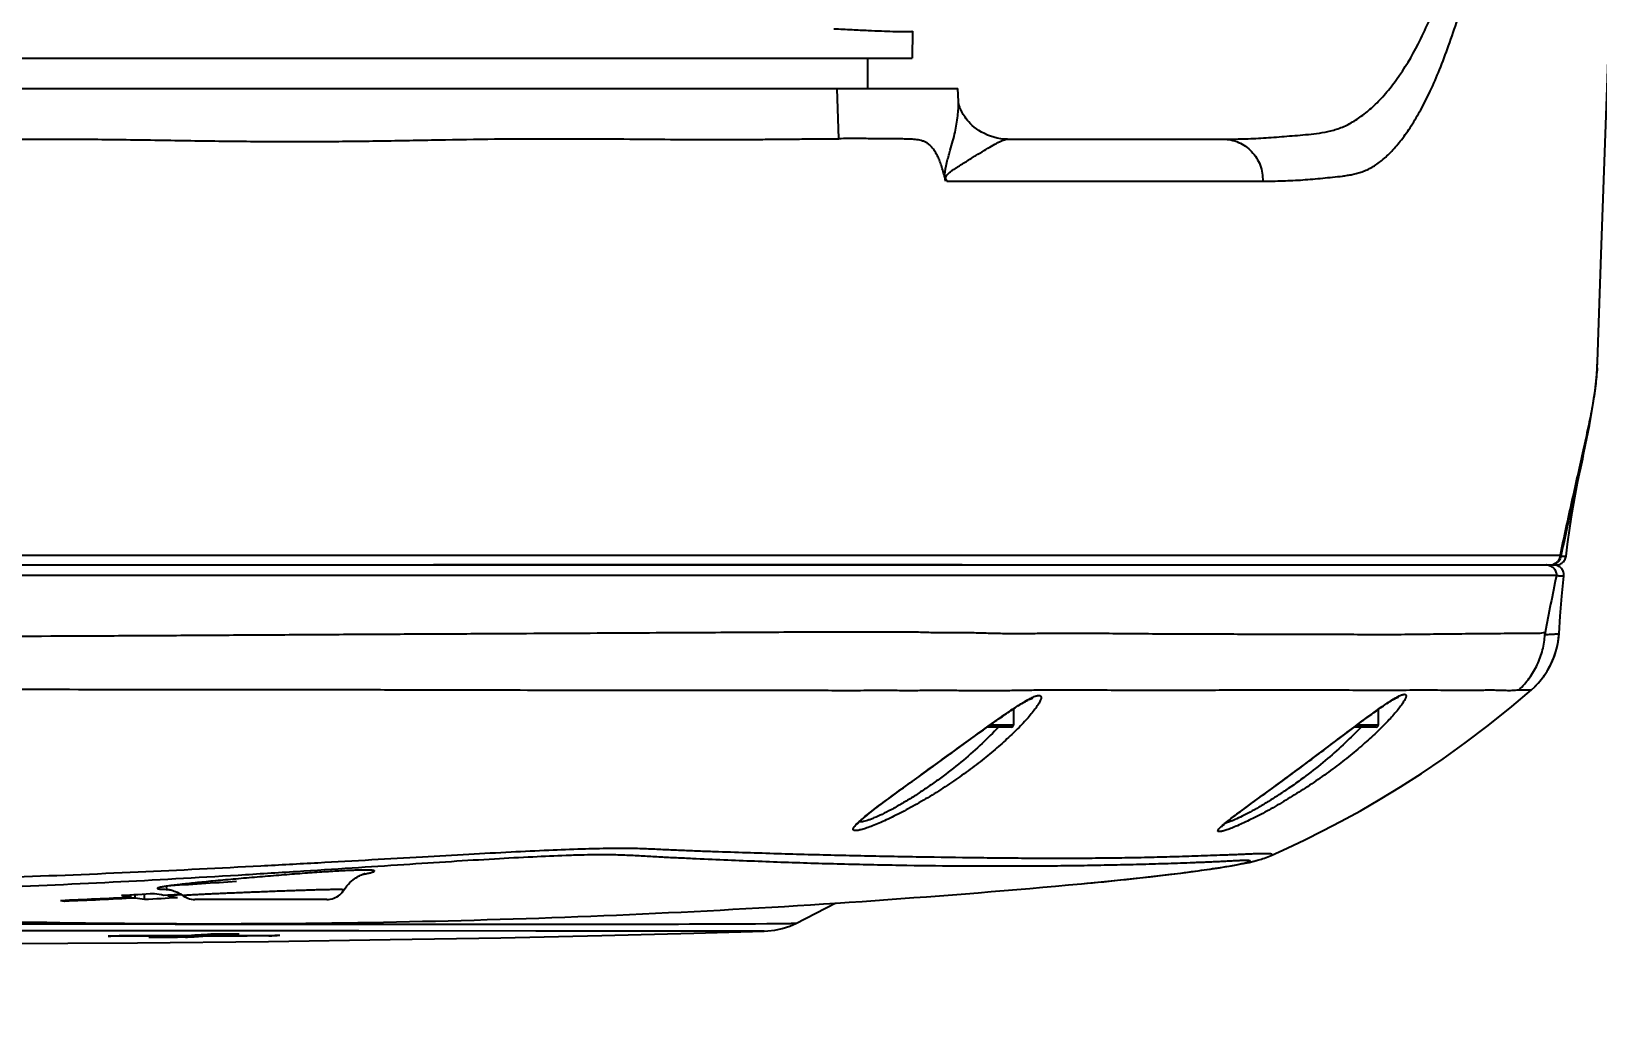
# Model space of a CAD drawing. Header units: millimetres. Extents: x 5828 to 6704, y 123 to 421.
# Drawn here: x 6591.76 to 6596.91, y 242.75 to 245.97 of the extents above; entities that cross this region are included whole.
import ezdxf

# ---------------------------------------------------------------- set-up
doc = ezdxf.new("R2010")
doc.units = ezdxf.units.MM
for name, color, linetype in [('外形图', 7, 'Continuous'), ('尺寸标注', 7, 'Continuous'), ('运动范围', 7, 'Continuous')]:
    doc.layers.add(name, color=color, linetype=linetype)
doc.styles.add('微软雅黑', font='msyh.ttc', dxfattribs={"height": 1.5})
doc.dimstyles.new('尺寸标注_1_15比例', dxfattribs={"dimtxt": 1.5, "dimasz": 1.25, "dimexe": 0.5, "dimexo": 0.4, "dimgap": 0.5, "dimtad": 1, "dimdec": 1, "dimlfac": 15, "dimdsep": 46, "dimtxsty": '微软雅黑', "dimcen": 0.09, "dimadec": 0, "dimazin": 0, "dimtp": 0.01, "dimtm": 0.01, "dimtfac": 1, "dimtdec": 1, "dimtofl": 0, "dimtmove": 0, "dimatfit": 3, "dimfxl": 1, "dimtolj": 1, "dimarcsym": 0})

# ---------------------------------------------------------------- blocks, each defined once
blk = doc.blocks.new('*D770')
at = {"layer": 'Defpoints', "color": 0}
for p in [(6551.3884, 249.6138), (6591.2263, 249.6138), (6637.3008, 249.6138), (6628.0365, 243.1292), (6583.7661, 238.2698)]:
    blk.add_point(p, dxfattribs=at)
at = {"layer": '尺寸标注', "color": 0, "lineweight": -2}
blk.add_arc((6591.2263, 249.6138), 13.5772, 185.27685, 344.73221, dxfattribs=at)
at = {"layer": '尺寸标注', "color": 0}
for points in [[(6577.9147, 248.3747), (6577.4985, 248.3555), (6577.6491, 249.6138)], [(6604.5277, 245.9929), (6604.1211, 246.084), (6604.5977, 247.2582)]]:
    blk.add_solid(points, dxfattribs=at)
at = {"layer": '尺寸标注', "color": 0, "insert": (6591.5441, 237.3197), "char_height": 1.5, "attachment_point": 5, "rotation": 1.4808, "style": '微软雅黑'}
blk.add_mtext('\\A1;+\\A1;170%%d', dxfattribs=at)

msp = doc.modelspace()

# ---------------------------------------------------------------- linework, layer by layer
at = {"layer": '外形图', "color": 7, "linetype": 'Continuous'}
for p, q in [((6594.6612, 245.9684), (6594.6597, 245.8805)), ((6591.3501, 245.8805), (6594.6597, 245.8805)), ((6594.514, 245.7805), (6594.514, 245.8805)), ((6587.639, 245.7805), (6594.8103, 245.7805)), ((6594.4182, 245.6154), (6594.413, 245.7805)), ((6594.8117, 245.7382), (6594.8103, 245.7805)), ((6594.9733, 245.6138), (6595.6811, 245.6138)), ((6595.6811, 245.6138), (6595.6825, 245.6138)), ((6594.7741, 245.4757), (6595.8129, 245.4757)), ((6595.4383, 245.4757), (6595.8129, 245.4757)), ((6596.8668, 244.572), (6596.8665, 244.5707)), ((6587.6802, 244.246), (6596.7911, 244.2459)), ((6595.0508, 244.2459), (6595.1218, 244.2459)), ((6595.3746, 244.2459), (6595.475, 244.2459)), ((6587.7135, 244.2138), (6596.7779, 244.2138)), ((6594.8245, 244.2139), (6593.0846, 244.2138)), ((6593.1795, 244.2138), (6594.9281, 244.214)), ((6594.8245, 244.2139), (6594.9281, 244.214)), ((6596.7478, 244.2138), (6596.7467, 244.2138)), ((6596.7808, 244.2121), (6596.7773, 244.213)), ((6596.7938, 244.243), (6596.811, 244.243)), ((6596.7876, 243.9881), (6596.7876, 243.9881)), ((6596.7189, 243.8251), (6596.7296, 243.8377)), ((6596.7296, 243.8377), (6596.7396, 243.851)), ((6596.7396, 243.851), (6596.7489, 243.865)), ((6596.7489, 243.865), (6596.7487, 243.8648)), ((6596.7489, 243.865), (6596.7509, 243.8685)), ((6596.7509, 243.8685), (6596.7508, 243.8682)), ((6596.6969, 243.8035), (6596.7076, 243.8134)), ((6596.7076, 243.8134), (6596.7189, 243.8251)), ((6594.993, 243.7406), (6594.993, 243.6871)), ((6596.193, 243.7385), (6596.193, 243.6871)), ((6594.9863, 243.6805), (6594.9063, 243.6805)), ((6594.993, 243.6871), (6594.9156, 243.6871)), ((6596.0992, 243.6694), (6596.1217, 243.6863)), ((6596.1863, 243.6805), (6596.1139, 243.6805)), ((6596.193, 243.6871), (6596.1228, 243.6871)), ((6596.0175, 243.6077), (6596.0992, 243.6694)), ((6595.9604, 243.565), (6595.9881, 243.5857)), ((6595.9881, 243.5857), (6596.0175, 243.6077)), ((6595.8768, 243.5032), (6595.9102, 243.5278)), ((6595.9102, 243.5278), (6595.9345, 243.5457)), ((6595.9345, 243.5457), (6595.9604, 243.565)), ((6594.6082, 243.4645), (6594.6334, 243.4828)), ((6594.6334, 243.4828), (6594.6751, 243.5131)), ((6595.7795, 243.4323), (6595.837, 243.4741)), ((6595.837, 243.4741), (6595.8768, 243.5032)), ((6594.5857, 243.448), (6594.6082, 243.4645)), ((6595.7593, 243.4175), (6595.7795, 243.4323)), ((6595.71, 243.3806), (6595.7178, 243.3867)), ((6595.7178, 243.3867), (6595.7266, 243.3933)), ((6595.7266, 243.3933), (6595.7364, 243.4007)), ((6595.7364, 243.4007), (6595.7473, 243.4087)), ((6595.7473, 243.4087), (6595.7593, 243.4175)), ((6595.6778, 243.3549), (6595.6779, 243.3549)), ((6595.6778, 243.3549), (6595.6779, 243.3549)), ((6595.7919, 243.2415), (6595.7919, 243.2415)), ((6592.8584, 243.1977), (6592.8591, 243.1979)), ((6591.8718, 243.1086), (6591.8719, 243.1115)), ((6592.0897, 243.1219), (6592.0901, 243.1292)), ((6592.0897, 243.1219), (6592.0901, 243.1292)), ((6592.1031, 243.1196), (6592.1033, 243.13)), ((6592.1343, 243.1144), (6592.1347, 243.1318)), ((6592.1982, 243.1281), (6592.2526, 243.1315)), ((6592.2082, 243.1474), (6592.2064, 243.1589)), ((6592.2111, 243.1289), (6592.2526, 243.1315)), ((6592.2116, 243.1258), (6592.2111, 243.1289)), ((6592.2574, 243.1286), (6592.2116, 243.1258)), ((6592.2574, 243.1285), (6592.2116, 243.1258)), ((6592.2615, 243.1259), (6592.2615, 243.1258)), ((6592.7342, 243.1138), (6592.2997, 243.1138)), ((6592.7906, 243.145), (6592.7907, 243.1451)), ((6594.2774, 243.0348), (6594.4083, 243.1023)), ((6592.8392, 243.0101), (6590.4327, 243.0101)), ((6592.0541, 243.0321), (6592.0189, 243.0321)), ((6592.1496, 243.032), (6592.0541, 243.0321)), ((6592.1626, 243.032), (6592.1496, 243.032)), ((6592.2356, 243.0319), (6592.1626, 243.032)), ((6592.2729, 243.0319), (6592.2356, 243.0319)), ((6592.3596, 243.0318), (6592.2729, 243.0319)), ((6592.3696, 243.0318), (6592.3596, 243.0318)), ((6592.4554, 243.0317), (6592.3696, 243.0318)), ((6592.591, 243.0316), (6592.4554, 243.0317)), ((6594.1727, 243.0097), (6592.5905, 243.0101)), ((6594.168, 243.0097), (6594.1721, 243.0097)), ((6594.1721, 243.0097), (6594.1721, 243.0097)), ((6594.1841, 243.0332), (6594.1811, 243.0332)), ((6594.2092, 243.0334), (6594.1841, 243.0332)), ((6591.652, 242.9687), (6592.1111, 242.9715)), ((6592.0882, 242.9928), (6592.0147, 242.9929)), ((6592.2326, 242.9928), (6592.0147, 242.9928)), ((6592.0506, 242.9949), (6592.1967, 242.9949)), ((6592.1111, 242.9715), (6592.5427, 242.9759)), ((6592.1802, 242.9882), (6592.1489, 242.9882)), ((6592.2326, 242.9929), (6592.1609, 242.9928)), ((6592.2423, 242.9883), (6592.1802, 242.9882)), ((6592.1967, 242.9949), (6592.2684, 242.995)), ((6592.1967, 242.9949), (6592.2684, 242.9949)), ((6592.2423, 242.9883), (6592.242, 242.9937)), ((6592.2687, 242.9897), (6592.2423, 242.9883)), ((6592.3259, 242.993), (6592.3256, 242.9989)), ((6592.3997, 242.9932), (6592.3259, 242.993)), ((6592.3618, 242.9952), (6592.3611, 243.0013)), ((6592.4723, 242.9934), (6592.3997, 242.9932)), ((6592.5438, 242.9937), (6592.4723, 242.9934))]:
    msp.add_line(p, q, dxfattribs=at)
for points in [[(6596.914, 244.8817), (6596.9273, 245.2661), (6596.9676, 246.3932), (6597.0134, 247.6105)], [(6594.9733, 245.6138), (6594.9625, 245.6142), (6594.951, 245.6153), (6594.9396, 245.6173), (6594.9283, 245.62), (6594.9174, 245.6234), (6594.907, 245.6275), (6594.8971, 245.632), (6594.8878, 245.6369), (6594.8792, 245.6422), (6594.8712, 245.6477), (6594.864, 245.6533), (6594.8574, 245.659), (6594.8514, 245.6647), (6594.8461, 245.6703), (6594.8413, 245.6757), (6594.8372, 245.6809), (6594.8335, 245.686), (6594.8302, 245.6907), (6594.8274, 245.6952), (6594.825, 245.6995), (6594.8229, 245.7034), (6594.821, 245.7071), (6594.8195, 245.7106), (6594.8181, 245.7137), (6594.817, 245.7167), (6594.816, 245.7194), (6594.8152, 245.7218), (6594.8145, 245.7241), (6594.8139, 245.7262), (6594.8134, 245.728), (6594.813, 245.7297), (6594.8127, 245.7312), (6594.8125, 245.7325), (6594.8123, 245.7337), (6594.8121, 245.7347), (6594.812, 245.7356), (6594.8119, 245.7364), (6594.8118, 245.737), (6594.8118, 245.7374), (6594.8118, 245.7378), (6594.8117, 245.738), (6594.8117, 245.7382)], [(6594.7741, 245.4757), (6594.8833, 245.4757), (6595.003, 245.4757), (6595.1343, 245.4757), (6595.2787, 245.4757), (6595.4383, 245.4757)], [(6596.8668, 244.572), (6596.8748, 244.6097), (6596.8875, 244.6725), (6596.8981, 244.7317), (6596.9062, 244.7876), (6596.9117, 244.8405), (6596.914, 244.8818)], [(6596.811, 244.243), (6596.816, 244.282), (6596.8234, 244.3345), (6596.8314, 244.3857), (6596.8398, 244.4355), (6596.8488, 244.4839), (6596.8581, 244.5307), (6596.8665, 244.5707)], [(6592.4038, 244.246), (6594.5845, 244.246), (6594.6216, 244.246)], [(6594.6216, 244.246), (6594.6951, 244.246), (6594.7333, 244.246)], [(6596.143, 244.2459), (6596.3212, 244.2459), (6596.4971, 244.2459)], [(6596.7773, 244.213), (6596.7738, 244.2136), (6596.7702, 244.2138)], [(6596.7779, 244.2138), (6596.7812, 244.214), (6596.7846, 244.2145), (6596.7879, 244.2153), (6596.791, 244.2165), (6596.7941, 244.218), (6596.7969, 244.2198), (6596.7996, 244.2219), (6596.8021, 244.2242), (6596.8043, 244.2268), (6596.8062, 244.2295), (6596.8078, 244.2325), (6596.8092, 244.2356), (6596.8102, 244.2389), (6596.8108, 244.2422), (6596.811, 244.243)], [(6596.8033, 244.1769), (6596.8035, 244.1788), (6596.8035, 244.1824), (6596.8031, 244.186), (6596.8023, 244.1895), (6596.8011, 244.1929), (6596.7996, 244.1962), (6596.7977, 244.1992), (6596.7956, 244.2021), (6596.7931, 244.2047), (6596.7903, 244.207), (6596.7873, 244.209), (6596.7842, 244.2107), (6596.7808, 244.2121)], [(6596.7938, 244.243), (6596.8095, 244.2431), (6596.811, 244.243)], [(6596.7876, 243.9881), (6596.7915, 244.0455), (6596.7969, 244.1114), (6596.8033, 244.1769)], [(6596.7508, 243.8682), (6596.7522, 243.8706), (6596.7598, 243.8847), (6596.7666, 243.8992), (6596.7724, 243.9142), (6596.7774, 243.9294), (6596.7814, 243.945), (6596.7845, 243.9607), (6596.7867, 243.9767), (6596.7876, 243.9881)], [(6595.8404, 243.2583), (6595.8935, 243.2824), (6595.9509, 243.3096), (6596.0101, 243.339), (6596.0713, 243.371), (6596.1344, 243.4056), (6596.1994, 243.4432), (6596.2664, 243.484), (6596.3353, 243.5282), (6596.4063, 243.5763), (6596.4793, 243.6286), (6596.5545, 243.6857), (6596.632, 243.7481), (6596.6969, 243.8035)], [(6594.8941, 243.6717), (6594.908, 243.6817), (6594.9213, 243.6912), (6594.9339, 243.7001), (6594.9456, 243.7083), (6594.9565, 243.7159), (6594.9666, 243.7229), (6594.9761, 243.7293), (6594.9848, 243.7352), (6594.993, 243.7406), (6595.0007, 243.7456), (6595.0078, 243.7501), (6595.0143, 243.7542), (6595.0204, 243.7579), (6595.026, 243.7612), (6595.0311, 243.7641), (6595.0358, 243.7667), (6595.04, 243.769), (6595.0438, 243.7709), (6595.0471, 243.7724), (6595.05, 243.7737), (6595.0523, 243.7747), (6595.0541, 243.7754), (6595.0555, 243.7758), (6595.0564, 243.7761), (6595.0565, 243.7761)], [(6596.1217, 243.6863), (6596.1424, 243.7018), (6596.1522, 243.709), (6596.1615, 243.7158), (6596.1704, 243.7223), (6596.1789, 243.7285), (6596.187, 243.7343), (6596.1947, 243.7397), (6596.2019, 243.7448), (6596.2087, 243.7495), (6596.215, 243.7538), (6596.221, 243.7577), (6596.2264, 243.7613), (6596.2314, 243.7645), (6596.236, 243.7673), (6596.2401, 243.7698), (6596.2438, 243.7719), (6596.2472, 243.7738), (6596.2502, 243.7754), (6596.2528, 243.7767), (6596.255, 243.7778), (6596.2568, 243.7786), (6596.2582, 243.7791), (6596.2592, 243.7795), (6596.2597, 243.7797), (6596.2597, 243.7797)], [(6594.6751, 243.5131), (6594.8639, 243.65), (6594.8794, 243.6612), (6594.8941, 243.6717)], [(6594.4803, 243.3624), (6594.4805, 243.3627), (6594.4809, 243.3633), (6594.4817, 243.3642), (6594.4827, 243.3654), (6594.484, 243.3668), (6594.4856, 243.3685), (6594.4875, 243.3704), (6594.4897, 243.3725), (6594.4922, 243.3748), (6594.4951, 243.3774), (6594.4983, 243.3803), (6594.5018, 243.3833), (6594.5057, 243.3866), (6594.51, 243.3901), (6594.5146, 243.3939), (6594.5196, 243.3979), (6594.525, 243.4022), (6594.5308, 243.4067), (6594.5369, 243.4115), (6594.5435, 243.4165), (6594.5505, 243.4218), (6594.5581, 243.4275), (6594.5664, 243.4337), (6594.5756, 243.4406), (6594.5857, 243.448)], [(6595.6788, 243.3539), (6595.679, 243.3541), (6595.6793, 243.3545), (6595.6799, 243.3551), (6595.6806, 243.3559), (6595.6816, 243.3569), (6595.6828, 243.358), (6595.6841, 243.3593), (6595.6857, 243.3608), (6595.6876, 243.3624), (6595.6896, 243.3642), (6595.6918, 243.3661), (6595.6943, 243.3682), (6595.697, 243.3704), (6595.6999, 243.3727), (6595.703, 243.3752), (6595.7064, 243.3779), (6595.71, 243.3806)], [(6595.2162, 243.1653), (6595.2365, 243.1672), (6595.2925, 243.1726), (6595.346, 243.178), (6595.3965, 243.1834), (6595.443, 243.1885), (6595.4855, 243.1935), (6595.5242, 243.1982), (6595.5595, 243.2027), (6595.5915, 243.207), (6595.6206, 243.211), (6595.6468, 243.2148), (6595.6703, 243.2183), (6595.6913, 243.2216), (6595.7101, 243.2248), (6595.7269, 243.2277), (6595.742, 243.2304), (6595.7556, 243.2331), (6595.7681, 243.2358), (6595.7801, 243.2385), (6595.7919, 243.2415)], [(6595.7919, 243.2415), (6595.7958, 243.2426), (6595.8, 243.2438), (6595.8044, 243.2451), (6595.809, 243.2465), (6595.8137, 243.248), (6595.8187, 243.2497), (6595.824, 243.2516), (6595.8296, 243.2538), (6595.8356, 243.2562), (6595.8404, 243.2583)], [(6592.7883, 243.1416), (6592.7955, 243.1522), (6592.8003, 243.1585), (6592.8053, 243.1642), (6592.8103, 243.1693), (6592.8152, 243.1739), (6592.8202, 243.178), (6592.825, 243.1816), (6592.8296, 243.1848), (6592.834, 243.1876), (6592.838, 243.1899), (6592.8416, 243.1918), (6592.8448, 243.1933), (6592.8477, 243.1946), (6592.8503, 243.1957), (6592.8526, 243.1966), (6592.8546, 243.1974), (6592.8562, 243.1979), (6592.8575, 243.1983), (6592.8584, 243.1986), (6592.8588, 243.1987), (6592.8589, 243.1987)], [(6592.2058, 243.1477), (6592.2057, 243.1477), (6592.2059, 243.1476), (6592.2065, 243.1476), (6592.2074, 243.1475), (6592.2088, 243.1473), (6592.2105, 243.147), (6592.2126, 243.1467), (6592.2149, 243.1462), (6592.2176, 243.1456), (6592.2205, 243.1449), (6592.2239, 243.1439), (6592.2278, 243.1427), (6592.232, 243.1413), (6592.2367, 243.1395), (6592.2416, 243.1373), (6592.2468, 243.1347), (6592.2522, 243.1318), (6592.2578, 243.1284), (6592.2615, 243.1258)], [(6592.2615, 243.1258), (6592.2667, 243.1225), (6592.2719, 243.1199), (6592.2772, 243.1177), (6592.2827, 243.116), (6592.2883, 243.1148), (6592.294, 243.114), (6592.2997, 243.1138)], [(6592.7342, 243.1138), (6592.7399, 243.114), (6592.7456, 243.1148), (6592.7512, 243.116), (6592.7567, 243.1177), (6592.762, 243.1199), (6592.7672, 243.1225), (6592.772, 243.1256), (6592.7766, 243.129), (6592.7809, 243.1329), (6592.7848, 243.1371), (6592.7883, 243.1416)], [(6592.5427, 242.9759), (6592.9423, 242.9816), (6593.3064, 242.988), (6593.6387, 242.9951), (6593.9412, 243.0027), (6594.1727, 243.0097)], [(6594.1105, 243.0097), (6593.8558, 243.0099), (6593.4212, 243.01), (6592.8392, 243.0101)], [(6594.1727, 243.0097), (6594.185, 243.0104), (6594.208, 243.0132), (6594.2323, 243.0184), (6594.2574, 243.0264), (6594.2774, 243.0348)]]:
    msp.add_lwpolyline(points, dxfattribs=at)
for centre, radius, start, end in [((6596.1806, 244.9068), 0.7338, 356.5073, 358.0356), ((6596.7449, 244.1517), 0.0621, 88.3479, 88.9353), ((6596.7584, 244.2462), 0.0324, 270.0617, 287.841), ((6596.7608, 244.247), 0.0332, 270.0392, 285.7953), ((6605.9755, 242.2648), 9.3934, 168.25027, 169.40433), ((6596.5214, 244.0043), 0.2667, 353.4405, 356.5133), ((6596.5215, 244.0043), 0.2667, 329.3861, 353.4402), ((6596.5215, 244.0043), 0.2666, 314.467, 324.9711), ((6596.5214, 244.0043), 0.2667, 324.9716, 328.4665), ((6596.5215, 244.0042), 0.2666, 328.5229, 329.3211), ((6594.5651, 244.0676), 0.5397, 322.4608, 322.962), ((6594.9863, 243.6871), 0.00667, 270, 0), ((6596.1863, 243.6871), 0.00667, 270, 0), ((6595.7235, 243.497), 0.2644, 277.557, 284.9799), ((6591.1166, 261.476), 18.3495, 273.40502, 274.12738), ((6592.7348, 243.8627), 0.6763, 280.079, 280.5249), ((6594.3424, 252.8096), 9.6838, 275.17755, 276.92369), ((6591.0933, 261.5762), 18.4812, 272.37298, 273.09076), ((6591.116, 261.4794), 18.3863, 272.35594, 273.07738), ((6591.0446, 261.5842), 18.4846, 273.1442, 273.48107), ((6593.0268, 248.5164), 5.4753, 259.8137, 260.1452), ((6593.0233, 248.4942), 5.4528, 260.2839, 260.6163), ((6591.1637, 261.4724), 18.3836, 273.02643, 273.3651), ((6593.1954, 248.7631), 5.7225, 259.6471, 259.9644), ((6592.2189, 243.8409), 0.6941, 268.9106, 269.3638), ((6593.1879, 248.7298), 5.6885, 260.1168, 260.4356), ((6592.7561, 248.4745), 5.4382, 260.4993, 260.6421), ((6591.0439, 263.2415), 20.2835, 273.46112, 273.69778), ((6591.2586, 261.1438), 18.1821, 273.18464, 273.36529), ((6591.1575, 262.8317), 19.8731, 273.47416, 273.71572), ((6591.4759, 261.0372), 18.075, 273.38689, 273.50069)]:
    msp.add_arc(centre, radius, start, end, dxfattribs=at)
for points, knots in [([(6595.6824, 245.6138), (6595.7044, 245.6138), (6595.7488, 245.6145), (6595.8044, 245.617), (6595.8495, 245.6201), (6595.884, 245.6228), (6595.9188, 245.6257), (6595.9543, 245.6286), (6595.9905, 245.6321), (6596.0279, 245.6382), (6596.0664, 245.6492), (6596.1051, 245.6671), (6596.1435, 245.6924), (6596.1812, 245.7248), (6596.2185, 245.7642), (6596.27, 245.8297), (6596.3168, 245.9088), (6596.3596, 245.9998), (6596.3919, 246.0799), (6596.4228, 246.1688), (6596.452, 246.2663), (6596.4796, 246.3724), (6596.5053, 246.4867), (6596.5292, 246.6086), (6596.5588, 246.7844), (6596.5897, 247.0179), (6596.6173, 247.3103), (6596.6301, 247.5106), (6596.6351, 247.6124)], [0, 0, 0, 0, 0.026476, 0.05328, 0.066951, 0.080789, 0.094782, 0.108972, 0.123498, 0.138573, 0.154444, 0.171379, 0.189642, 0.209456, 0.231056, 0.254726, 0.309435, 0.340979, 0.375515, 0.413154, 0.453951, 0.497876, 0.544828, 0.594655, 0.647151, 0.758986, 0.877539, 1, 1, 1, 1]), ([(6595.8129, 245.4757), (6595.835, 245.4757), (6595.879, 245.4764), (6595.9339, 245.4791), (6595.9776, 245.4825), (6596.0102, 245.4856), (6596.0428, 245.4888), (6596.0699, 245.4918), (6596.0915, 245.4948), (6596.1078, 245.4976), (6596.124, 245.5014), (6596.1403, 245.5065), (6596.1566, 245.5131), (6596.1729, 245.5215), (6596.1891, 245.5319), (6596.2114, 245.5487), (6596.2391, 245.575), (6596.2711, 245.6132), (6596.3031, 245.6588), (6596.3346, 245.7123), (6596.3657, 245.774), (6596.3961, 245.8441), (6596.4259, 245.9228), (6596.4549, 246.0102), (6596.4829, 246.1062), (6596.5098, 246.2107), (6596.5355, 246.3235), (6596.5688, 246.489), (6596.6057, 246.7131), (6596.6416, 246.9991), (6596.6649, 247.2496), (6596.6801, 247.4569), (6596.6864, 247.5622), (6596.6892, 247.6151)], [0, 0, 0, 0, 0.025789, 0.051466, 0.064273, 0.077058, 0.089814, 0.10255, 0.108931, 0.115345, 0.121832, 0.128448, 0.135267, 0.142375, 0.149854, 0.157758, 0.175012, 0.194368, 0.215969, 0.240074, 0.266916, 0.296669, 0.329444, 0.3653, 0.404279, 0.446376, 0.491516, 0.539577, 0.64376, 0.757002, 0.876627, 0.937992, 1, 1, 1, 1]), ([(6594.6612, 245.9685), (6594.6612, 245.968), (6594.6593, 245.9674), (6594.6566, 245.967), (6594.6512, 245.9666), (6594.6404, 245.9663), (6594.6216, 245.9665), (6594.5931, 245.9673), (6594.5565, 245.9686), (6594.512, 245.9705), (6594.4597, 245.9729), (6594.4223, 245.9749), (6594.4023, 245.9759)], [0, 0, 0, 0, 0.00501, 0.017101, 0.036922, 0.064565, 0.143351, 0.253395, 0.39453, 0.566385, 0.768399, 1, 1, 1, 1]), ([(6594.7672, 245.4869), (6594.7671, 245.4903), (6594.7672, 245.4953), (6594.7676, 245.5016), (6594.7681, 245.5071), (6594.7689, 245.5133), (6594.771, 245.5255), (6594.7747, 245.5413), (6594.7801, 245.5603), (6594.7865, 245.5822), (6594.7937, 245.6075), (6594.803, 245.6448), (6594.8106, 245.6881), (6594.8123, 245.7221), (6594.8117, 245.7382)], [0, 0, 0, 0, 0.039837, 0.057634, 0.074365, 0.104256, 0.130995, 0.219643, 0.294156, 0.361908, 0.486547, 0.601919, 0.812318, 1, 1, 1, 1]), ([(6591.6265, 245.6126), (6591.663, 245.613), (6591.7358, 245.6136), (6591.8447, 245.614), (6591.9531, 245.6137), (6592.0607, 245.6126), (6592.1675, 245.6109), (6592.2735, 245.6092), (6592.3784, 245.6077), (6592.5161, 245.6062), (6592.685, 245.6057), (6592.8834, 245.6075), (6593.0756, 245.6111), (6593.2608, 245.6145), (6593.4383, 245.6155), (6593.6075, 245.6151), (6593.7677, 245.614), (6593.9183, 245.6127), (6594.0375, 245.6124), (6594.1277, 245.6128), (6594.1913, 245.6134), (6594.2521, 245.614), (6594.3274, 245.6147), (6594.3824, 245.6152), (6594.4182, 245.6154)], [0, 0, 0, 0, 0.039198, 0.078224, 0.11704, 0.155607, 0.193891, 0.231854, 0.269463, 0.306682, 0.379813, 0.450978, 0.519911, 0.586344, 0.650014, 0.710686, 0.768137, 0.822152, 0.872529, 0.896295, 0.919081, 0.940865, 0.961626, 1, 1, 1, 1]), ([(6594.7672, 245.4869), (6594.7638, 245.5004), (6594.7585, 245.5198), (6594.7497, 245.5438), (6594.743, 245.559), (6594.7359, 245.5721), (6594.7284, 245.583), (6594.7204, 245.5919), (6594.712, 245.5988), (6594.7033, 245.604), (6594.6913, 245.609), (6594.6752, 245.6124), (6594.655, 245.6139), (6594.6337, 245.6144), (6594.6112, 245.6146), (6594.5785, 245.6149), (6594.5345, 245.6154), (6594.478, 245.6156), (6594.4386, 245.6155), (6594.4182, 245.6154)], [0, 0, 0, 0, 0.098496, 0.1419, 0.181102, 0.21612, 0.247243, 0.275037, 0.300296, 0.323909, 0.346705, 0.392171, 0.439623, 0.489908, 0.543209, 0.599549, 0.72127, 0.854838, 1, 1, 1, 1]), ([(6594.7718, 245.4794), (6594.7717, 245.4795), (6594.7714, 245.48), (6594.771, 245.481), (6594.7705, 245.4826), (6594.7701, 245.485), (6594.7703, 245.4878), (6594.7711, 245.4905), (6594.7726, 245.4934), (6594.7745, 245.4961), (6594.7768, 245.4988), (6594.7792, 245.5011), (6594.7822, 245.5038), (6594.786, 245.5069), (6594.7906, 245.5103), (6594.7951, 245.5135), (6594.7996, 245.5166), (6594.8055, 245.5205), (6594.8127, 245.5251), (6594.8213, 245.5305), (6594.8297, 245.5357), (6594.8405, 245.5424), (6594.8535, 245.5504), (6594.873, 245.5624), (6594.8953, 245.576), (6594.9196, 245.5905), (6594.9378, 245.6008), (6594.9507, 245.6072), (6594.959, 245.6107), (6594.9664, 245.6131), (6594.9711, 245.6138), (6594.9733, 245.6138)], [0, 0, 0, 0, 0.002598, 0.005662, 0.013126, 0.023372, 0.034047, 0.047131, 0.056768, 0.07256, 0.086457, 0.099403, 0.111774, 0.135431, 0.158149, 0.180233, 0.201839, 0.223065, 0.264594, 0.305046, 0.344504, 0.383005, 0.457186, 0.527586, 0.656902, 0.770233, 0.866205, 0.907147, 0.943115, 0.973991, 1, 1, 1, 1]), ([(6595.6825, 245.6138), (6595.6912, 245.6138), (6595.7087, 245.612), (6595.7339, 245.604), (6595.757, 245.591), (6595.7771, 245.5736), (6595.7934, 245.5525), (6595.8052, 245.5285), (6595.8121, 245.5025), (6595.8132, 245.4846), (6595.8129, 245.4757)], [0, 0, 0, 0, 0.123636, 0.247489, 0.371738, 0.496494, 0.621789, 0.747568, 0.8737, 1, 1, 1, 1]), ([(6594.7698, 245.4757), (6594.7695, 245.4779), (6594.7691, 245.481), (6594.7682, 245.4847), (6594.7676, 245.4862), (6594.7672, 245.4868)], [0, 0, 0, 0, 0.579802, 0.815417, 1, 1, 1, 1]), ([(6594.7718, 245.4794), (6594.7717, 245.4795), (6594.7716, 245.4798), (6594.7713, 245.48), (6594.7711, 245.4801), (6594.7709, 245.48), (6594.7708, 245.4798), (6594.7706, 245.4795), (6594.7704, 245.4788), (6594.7702, 245.4779), (6594.77, 245.4768), (6594.7699, 245.4761), (6594.7698, 245.4757)], [0, 0, 0, 0, 0.091411, 0.155906, 0.181771, 0.209393, 0.244666, 0.29172, 0.42396, 0.596913, 0.794579, 1, 1, 1, 1]), ([(6594.7742, 245.4757), (6594.7741, 245.476), (6594.774, 245.4768), (6594.7737, 245.4778), (6594.7735, 245.4786), (6594.7732, 245.4793), (6594.7729, 245.4797), (6594.7723, 245.4799), (6594.7719, 245.4796), (6594.7718, 245.4794)], [0, 0, 0, 0, 0.205863, 0.395044, 0.558549, 0.688434, 0.781049, 0.847916, 1, 1, 1, 1]), ([(6596.9131, 244.8621), (6596.9119, 244.8421), (6596.9077, 244.8004), (6596.8974, 244.7353), (6596.8835, 244.665), (6596.867, 244.5894), (6596.8488, 244.5089), (6596.8228, 244.394), (6596.8036, 244.3059), (6596.7911, 244.2459)], [0, 0, 0, 0, 0.095661, 0.200138, 0.314211, 0.437705, 0.569439, 0.707902, 1, 1, 1, 1]), ([(6596.8665, 244.5707), (6596.8609, 244.545), (6596.8492, 244.4924), (6596.8246, 244.3833), (6596.806, 244.2998), (6596.7938, 244.243)], [0, 0, 0, 0, 0.235193, 0.48144, 1, 1, 1, 1]), ([(6596.7911, 244.2459), (6596.791, 244.2425), (6596.7897, 244.2358), (6596.7849, 244.2267), (6596.7776, 244.2195), (6596.7715, 244.2164), (6596.7683, 244.2154)], [0, 0, 0, 0, 0.251598, 0.502351, 0.751811, 1, 1, 1, 1]), ([(6596.7911, 244.2459), (6596.7914, 244.2457), (6596.7924, 244.2449), (6596.7933, 244.2439), (6596.7938, 244.243)], [0, 0, 0, 0, 0.286995, 1, 1, 1, 1]), ([(6596.7498, 244.2136), (6596.754, 244.2131), (6596.7622, 244.2104), (6596.7705, 244.2035), (6596.7752, 244.1963), (6596.7777, 244.1904), (6596.779, 244.1841), (6596.7791, 244.1798), (6596.7788, 244.1777)], [0, 0, 0, 0, 0.248233, 0.497367, 0.622915, 0.748691, 0.874619, 1, 1, 1, 1]), ([(6596.7938, 244.243), (6596.7934, 244.2398), (6596.7916, 244.2335), (6596.7864, 244.2251), (6596.779, 244.2186), (6596.773, 244.2159), (6596.7699, 244.2151)], [0, 0, 0, 0, 0.250402, 0.500572, 0.750429, 1, 1, 1, 1]), ([(6596.779, 244.1785), (6596.7392, 244.1785), (6596.6795, 244.1788), (6596.5996, 244.1793), (6596.539, 244.1794), (6596.4778, 244.1794), (6596.3951, 244.1792), (6596.2908, 244.1793), (6596.1643, 244.1793), (6596.036, 244.1793), (6595.906, 244.1793), (6595.7293, 244.1793), (6595.5043, 244.1793), (6595.2767, 244.1793), (6595.0915, 244.1793), (6594.9743, 244.1793), (6594.8798, 244.1793), (6594.8085, 244.1793), (6594.7362, 244.1793), (6594.6572, 244.1794), (6594.5626, 244.1794), (6594.3868, 244.1794), (6594.1045, 244.1793), (6593.6974, 244.1793), (6593.2096, 244.1793), (6592.657, 244.1793), (6592.0576, 244.1793), (6591.4309, 244.1793), (6590.9009, 244.1793), (6590.4788, 244.1793), (6590.1696, 244.1793), (6589.869, 244.1793), (6589.5796, 244.1793), (6589.3037, 244.1793), (6589.0436, 244.1793), (6588.8013, 244.1793), (6588.6116, 244.1793), (6588.4701, 244.1793), (6588.3724, 244.1793), (6588.2805, 244.1793), (6588.1946, 244.1793), (6588.1149, 244.1793), (6588.0416, 244.1793), (6587.9748, 244.1793), (6587.9148, 244.1793), (6587.8615, 244.1793), (6587.8214, 244.1793), (6587.7928, 244.1793), (6587.7739, 244.1793), (6587.7568, 244.1793), (6587.7415, 244.1793), (6587.7279, 244.1793), (6587.7161, 244.1793), (6587.7074, 244.1793), (6587.7013, 244.1793), (6587.6974, 244.1793), (6587.6939, 244.1793), (6587.6909, 244.1793), (6587.6884, 244.1793), (6587.6866, 244.1793), (6587.6854, 244.1793), (6587.6846, 244.1793), (6587.684, 244.1793), (6587.6835, 244.1793), (6587.683, 244.1793), (6587.6828, 244.1793), (6587.6826, 244.1793), (6587.6825, 244.1793), (6587.6825, 244.1793), (6587.6825, 244.1793), (6587.6825, 244.1793)], [0, 0, 0, 0, 0.013117, 0.01969, 0.026352, 0.033098, 0.039898, 0.053603, 0.067517, 0.081621, 0.095907, 0.110396, 0.139893, 0.170109, 0.18544, 0.200986, 0.208748, 0.216623, 0.224493, 0.232585, 0.242672, 0.255718, 0.290548, 0.335777, 0.389994, 0.451407, 0.518029, 0.587679, 0.658065, 0.692819, 0.726902, 0.760035, 0.791942, 0.822358, 0.851032, 0.877732, 0.902243, 0.913617, 0.924372, 0.934485, 0.943934, 0.9527, 0.960764, 0.968107, 0.974714, 0.980574, 0.985676, 0.98794, 0.990013, 0.991894, 0.993581, 0.995074, 0.996372, 0.997475, 0.997952, 0.99838, 0.998758, 0.999087, 0.999365, 0.999593, 0.999688, 0.999771, 0.999841, 0.999898, 0.999943, 0.999974, 0.999986, 0.999994, 0.999998, 1, 1, 1, 1]), ([(6596.8033, 244.1769), (6596.8033, 244.1769), (6596.8033, 244.1769), (6596.8032, 244.177), (6596.8031, 244.177), (6596.8028, 244.177), (6596.8024, 244.177), (6596.8017, 244.177), (6596.8008, 244.177), (6596.7997, 244.177), (6596.7984, 244.177), (6596.7963, 244.1769), (6596.7933, 244.1769), (6596.7891, 244.1771), (6596.7842, 244.1775), (6596.7807, 244.1777), (6596.7788, 244.1777)], [0, 0, 0, 0, 0.001062, 0.004169, 0.009336, 0.016553, 0.037093, 0.065695, 0.102274, 0.14675, 0.199053, 0.259056, 0.401286, 0.572072, 0.771429, 1, 1, 1, 1]), ([(6590.5009, 243.9743), (6590.6609, 243.9749), (6590.9825, 243.9764), (6591.4641, 243.9786), (6591.8643, 243.9803), (6592.1799, 243.9819), (6592.4106, 243.9833), (6592.6358, 243.9847), (6592.8543, 243.986), (6593.0651, 243.9871), (6593.2674, 243.9881), (6593.46, 243.9891), (6593.6422, 243.9901), (6593.8129, 243.9911), (6593.9715, 243.9919), (6594.1173, 243.9927), (6594.2496, 243.9933), (6594.3677, 243.994), (6594.4569, 243.9942), (6594.5206, 243.9942), (6594.5624, 243.9942), (6594.6003, 243.9942), (6594.6345, 243.9941), (6594.6656, 243.9937), (6594.6942, 243.9929), (6594.7214, 243.9919), (6594.7483, 243.9912), (6594.7752, 243.9912), (6594.8024, 243.9915), (6594.8297, 243.9916), (6594.8656, 243.9913), (6594.9102, 243.9898), (6594.9636, 243.9885), (6595.0171, 243.9883), (6595.0705, 243.9889), (6595.1236, 243.9894), (6595.1764, 243.9896), (6595.2288, 243.9894), (6595.2985, 243.989), (6595.3851, 243.9883), (6595.4884, 243.9874), (6595.5907, 243.9869), (6595.692, 243.9867), (6595.7925, 243.9866), (6595.892, 243.9864), (6595.9905, 243.9859), (6596.072, 243.9857), (6596.1366, 243.9855), (6596.2007, 243.9853), (6596.2802, 243.9854), (6596.3592, 243.9865), (6596.4218, 243.9874), (6596.4683, 243.9878), (6596.5146, 243.9878), (6596.5609, 243.9879), (6596.5994, 243.9888), (6596.63, 243.9896), (6596.6526, 243.9899), (6596.6751, 243.9896), (6596.6974, 243.9889), (6596.7198, 243.989), (6596.7348, 243.9907), (6596.7422, 243.9921)], [0, 0, 0, 0, 0.076909, 0.154556, 0.231494, 0.269241, 0.306267, 0.342395, 0.377457, 0.411291, 0.443743, 0.474659, 0.50389, 0.531291, 0.556736, 0.580123, 0.601359, 0.62033, 0.636891, 0.644228, 0.650927, 0.656994, 0.662456, 0.667384, 0.67191, 0.676219, 0.680485, 0.684806, 0.689181, 0.693558, 0.697895, 0.706457, 0.714997, 0.723574, 0.732147, 0.740663, 0.749111, 0.757513, 0.765892, 0.782587, 0.79914, 0.815525, 0.831761, 0.847861, 0.863814, 0.879597, 0.89521, 0.902962, 0.91068, 0.926018, 0.941169, 0.948651, 0.956086, 0.963508, 0.970939, 0.978343, 0.98201, 0.985639, 0.98923, 0.992797, 0.996366, 1, 1, 1, 1]), ([(6596.7422, 243.9921), (6596.7421, 243.9916), (6596.7417, 243.9893), (6596.7414, 243.9869), (6596.7413, 243.9851)], [0, 0, 0, 0, 0.224435, 1, 1, 1, 1]), ([(6596.7413, 243.9851), (6596.7448, 243.9853), (6596.7512, 243.9855), (6596.7603, 243.9859), (6596.7681, 243.9863), (6596.7746, 243.9868), (6596.7792, 243.9871), (6596.7823, 243.9874), (6596.784, 243.9876), (6596.7854, 243.9877), (6596.7865, 243.9879), (6596.7872, 243.988), (6596.7875, 243.988), (6596.7876, 243.9881)], [0, 0, 0, 0, 0.221789, 0.417167, 0.585961, 0.727464, 0.840695, 0.886356, 0.924532, 0.955087, 0.977896, 0.99288, 1, 1, 1, 1]), ([(6596.6557, 243.8035), (6596.6682, 243.815), (6596.6912, 243.8407), (6596.7176, 243.885), (6596.7351, 243.9338), (6596.7403, 243.968), (6596.7413, 243.9851)], [0, 0, 0, 0, 0.24904, 0.498774, 0.74915, 1, 1, 1, 1]), ([(6590.5149, 243.806), (6590.6736, 243.806), (6590.9125, 243.8061), (6591.2314, 243.8059), (6591.5501, 243.8054), (6591.8663, 243.8047), (6592.1785, 243.8043), (6592.4063, 243.8042), (6592.6283, 243.8041), (6592.8434, 243.8038), (6593.0506, 243.8033), (6593.2489, 243.8028), (6593.4373, 243.8024), (6593.615, 243.8022), (6593.7811, 243.802), (6593.9349, 243.8018), (6594.0756, 243.8016), (6594.2027, 243.8016), (6594.2998, 243.8016), (6594.3701, 243.8015), (6594.4301, 243.8013), (6594.4849, 243.8013), (6594.5348, 243.8017), (6594.567, 243.8019), (6594.5965, 243.8017), (6594.6243, 243.8013), (6594.6513, 243.8011), (6594.6784, 243.8013), (6594.7056, 243.8019), (6594.7329, 243.8024), (6594.7601, 243.8024), (6594.787, 243.802), (6594.8137, 243.8014), (6594.8492, 243.8007), (6594.8937, 243.8002), (6594.9472, 243.8008), (6595.0005, 243.8017), (6595.0535, 243.8026), (6595.1061, 243.803), (6595.1584, 243.8031), (6595.2277, 243.8029), (6595.3138, 243.8025), (6595.4165, 243.802), (6595.5183, 243.8019), (6595.6193, 243.8023), (6595.7193, 243.8028), (6595.8184, 243.803), (6595.9003, 243.8029), (6595.9652, 243.8029), (6596.0135, 243.8029), (6596.0614, 243.8027), (6596.1247, 243.8024), (6596.1876, 243.8021), (6596.25, 243.8023), (6596.2963, 243.8026), (6596.3421, 243.8028), (6596.3877, 243.8027), (6596.433, 243.8021), (6596.4784, 243.8016), (6596.5161, 243.802), (6596.5461, 243.8026), (6596.5684, 243.8027), (6596.5904, 243.8023), (6596.6122, 243.8013), (6596.634, 243.8011), (6596.6485, 243.8023), (6596.6557, 243.8035)], [0, 0, 0, 0, 0.077556, 0.116688, 0.155805, 0.233231, 0.271163, 0.308324, 0.344534, 0.379617, 0.413405, 0.445743, 0.476481, 0.505467, 0.532557, 0.557622, 0.580566, 0.601308, 0.619721, 0.628, 0.63564, 0.649018, 0.654793, 0.660007, 0.664759, 0.669218, 0.673576, 0.677967, 0.682419, 0.686888, 0.69132, 0.695697, 0.700037, 0.704365, 0.713047, 0.721768, 0.73047, 0.739101, 0.747658, 0.756166, 0.764646, 0.781523, 0.79825, 0.814819, 0.831254, 0.84756, 0.863707, 0.879663, 0.887566, 0.89542, 0.903225, 0.910981, 0.92635, 0.933952, 0.941484, 0.948944, 0.956347, 0.963727, 0.971112, 0.978484, 0.982147, 0.985778, 0.989369, 0.992917, 0.996442, 1, 1, 1, 1]), ([(6595.0545, 243.7777), (6595.0567, 243.7788), (6595.0609, 243.7806), (6595.0668, 243.7828), (6595.0719, 243.7842), (6595.0761, 243.7848), (6595.0795, 243.7845), (6595.0822, 243.7833), (6595.0837, 243.781), (6595.0839, 243.7791), (6595.084, 243.7782)], [0, 0, 0, 0, 0.213549, 0.396856, 0.549397, 0.67195, 0.76764, 0.844238, 0.916278, 1, 1, 1, 1]), ([(6596.2844, 243.7833), (6596.2844, 243.7821), (6596.2839, 243.7796), (6596.2825, 243.7755), (6596.2803, 243.7707), (6596.276, 243.763), (6596.2686, 243.752), (6596.2576, 243.7376), (6596.2441, 243.7217), (6596.2286, 243.7045), (6596.2111, 243.6863), (6596.1848, 243.6604), (6596.1485, 243.6271), (6596.101, 243.5871), (6596.0496, 243.5471), (6595.9952, 243.508), (6595.9391, 243.4705), (6595.8916, 243.4413), (6595.8539, 243.4194), (6595.8266, 243.4042), (6595.8002, 243.3902), (6595.7752, 243.3775), (6595.7519, 243.3663), (6595.7307, 243.3567), (6595.7144, 243.3499), (6595.7028, 243.3454), (6595.6952, 243.3426), (6595.6884, 243.3404), (6595.6825, 243.3387), (6595.6774, 243.3375), (6595.6732, 243.3368), (6595.6703, 243.3366), (6595.6685, 243.3368), (6595.6672, 243.3371), (6595.6661, 243.3377), (6595.6656, 243.3387), (6595.6656, 243.3392), (6595.6656, 243.3395)], [0, 0, 0, 0, 0.004327, 0.009862, 0.016635, 0.024619, 0.04401, 0.067487, 0.094465, 0.124437, 0.156963, 0.191674, 0.266471, 0.346818, 0.431089, 0.517738, 0.605073, 0.691043, 0.732728, 0.773042, 0.811551, 0.847778, 0.881209, 0.911316, 0.937566, 0.949091, 0.95947, 0.968656, 0.976612, 0.983303, 0.988723, 0.992889, 0.994527, 0.995897, 0.998015, 0.998968, 1, 1, 1, 1]), ([(6596.1135, 243.6805), (6596.1278, 243.6913), (6596.1553, 243.7118), (6596.1889, 243.7364), (6596.2139, 243.7538), (6596.2304, 243.7648), (6596.2452, 243.774), (6596.2546, 243.7793), (6596.2589, 243.7815)], [0, 0, 0, 0, 0.303539, 0.580488, 0.705176, 0.818124, 0.917144, 1, 1, 1, 1]), ([(6596.2589, 243.7815), (6596.2609, 243.7825), (6596.2645, 243.7842), (6596.2696, 243.7863), (6596.274, 243.7877), (6596.2776, 243.7884), (6596.2805, 243.7884), (6596.2828, 243.7875), (6596.2842, 243.7856), (6596.2844, 243.7841), (6596.2844, 243.7833)], [0, 0, 0, 0, 0.2172, 0.403228, 0.557559, 0.68085, 0.775978, 0.85045, 0.919258, 1, 1, 1, 1]), ([(6596.6557, 243.8035), (6596.6587, 243.8034), (6596.6645, 243.8032), (6596.6725, 243.803), (6596.6795, 243.8028), (6596.6853, 243.8027), (6596.6894, 243.8028), (6596.6921, 243.8029), (6596.6937, 243.803), (6596.6949, 243.8031), (6596.6959, 243.8032), (6596.6965, 243.8033), (6596.6968, 243.8034), (6596.6969, 243.8035)], [0, 0, 0, 0, 0.22263, 0.41756, 0.585258, 0.725595, 0.83803, 0.883552, 0.921785, 0.952604, 0.975914, 0.991663, 1, 1, 1, 1]), ([(6595.084, 243.7782), (6595.084, 243.777), (6595.0836, 243.7742), (6595.0822, 243.7699), (6595.08, 243.7649), (6595.0757, 243.757), (6595.0685, 243.7458), (6595.0576, 243.7313), (6595.0443, 243.7152), (6595.0228, 243.6913), (6594.9916, 243.6597), (6594.9493, 243.6209), (6594.9019, 243.5811), (6594.8505, 243.5414), (6594.7961, 243.5026), (6594.7398, 243.4657), (6594.6922, 243.437), (6594.6543, 243.4157), (6594.6268, 243.401), (6594.6004, 243.3875), (6594.5752, 243.3754), (6594.5518, 243.3649), (6594.5305, 243.3561), (6594.5118, 243.3491), (6594.4978, 243.3447), (6594.4882, 243.3422), (6594.4823, 243.341), (6594.4773, 243.3403), (6594.4731, 243.3401), (6594.4698, 243.3404), (6594.4674, 243.3412), (6594.4658, 243.3429), (6594.4656, 243.3442), (6594.4656, 243.3449)], [0, 0, 0, 0, 0.004689, 0.010519, 0.017531, 0.025711, 0.045349, 0.068935, 0.095939, 0.125882, 0.192979, 0.267606, 0.34781, 0.431979, 0.518574, 0.605892, 0.691851, 0.733516, 0.773785, 0.812212, 0.848307, 0.881547, 0.911393, 0.937323, 0.958863, 0.967869, 0.975654, 0.982205, 0.987535, 0.991702, 0.994868, 0.997411, 1, 1, 1, 1]), ([(6594.9057, 243.6805), (6594.9202, 243.6909), (6594.948, 243.7107), (6594.9823, 243.7343), (6595.0078, 243.751), (6595.0248, 243.7616), (6595.0402, 243.7705), (6595.0499, 243.7756), (6595.0545, 243.7777)], [0, 0, 0, 0, 0.300825, 0.576322, 0.700958, 0.814469, 0.914835, 1, 1, 1, 1]), ([(6594.4789, 243.3638), (6594.483, 243.3679), (6594.4926, 243.3767), (6594.5091, 243.3904), (6594.5287, 243.4058), (6594.5599, 243.4295), (6594.6038, 243.4618), (6594.6606, 243.5029), (6594.721, 243.5466), (6594.7829, 243.5916), (6594.8446, 243.6364), (6594.8855, 243.666), (6594.9057, 243.6805)], [0, 0, 0, 0, 0.032901, 0.073476, 0.120827, 0.174025, 0.294397, 0.428112, 0.569802, 0.715014, 0.859774, 1, 1, 1, 1]), ([(6594.9432, 243.6805), (6594.9259, 243.662), (6594.8886, 243.6247), (6594.8279, 243.5709), (6594.773, 243.5274), (6594.7271, 243.494), (6594.6922, 243.4701), (6594.6576, 243.4477), (6594.6237, 243.4273), (6594.5916, 243.4093), (6594.562, 243.3941), (6594.5392, 243.3837), (6594.523, 243.3771), (6594.5128, 243.3735), (6594.504, 243.3708), (6594.4967, 243.3691), (6594.4909, 243.3685), (6594.4875, 243.3687), (6594.4862, 243.3691)], [0, 0, 0, 0, 0.135934, 0.282378, 0.434564, 0.511187, 0.587072, 0.661181, 0.732242, 0.798724, 0.858848, 0.910677, 0.932879, 0.952313, 0.968802, 0.982227, 0.992568, 1, 1, 1, 1]), ([(6595.6779, 243.3549), (6595.6821, 243.3588), (6595.6919, 243.3671), (6595.7088, 243.3803), (6595.729, 243.3956), (6595.7613, 243.4194), (6595.8066, 243.4523), (6595.865, 243.4947), (6595.9268, 243.5401), (6595.9897, 243.5871), (6596.052, 243.6341), (6596.0932, 243.6653), (6596.1135, 243.6805)], [0, 0, 0, 0, 0.031408, 0.071102, 0.118053, 0.171229, 0.292222, 0.426886, 0.569416, 0.715154, 0.860055, 1, 1, 1, 1]), ([(6596.1365, 243.6805), (6596.1197, 243.6628), (6596.0838, 243.6273), (6596.0258, 243.5758), (6595.9632, 243.5256), (6595.9087, 243.486), (6595.8645, 243.4565), (6595.8323, 243.4361), (6595.8014, 243.4176), (6595.7725, 243.4013), (6595.7464, 243.3877), (6595.724, 243.3771), (6595.7079, 243.3704), (6595.6975, 243.367), (6595.6931, 243.3659), (6595.6912, 243.3656)], [0, 0, 0, 0, 0.133169, 0.275634, 0.42321, 0.571207, 0.643475, 0.713265, 0.779339, 0.840255, 0.8944, 0.940078, 0.975685, 0.989305, 1, 1, 1, 1]), ([(6594.4656, 243.3449), (6594.4656, 243.3461), (6594.4666, 243.3489), (6594.4693, 243.3532), (6594.4735, 243.3583), (6594.4769, 243.3619), (6594.4789, 243.3638)], [0, 0, 0, 0, 0.152029, 0.366393, 0.64901, 1, 1, 1, 1]), ([(6595.6656, 243.3395), (6595.6656, 243.3404), (6595.6666, 243.3426), (6595.6691, 243.346), (6595.6729, 243.3503), (6595.676, 243.3532), (6595.6778, 243.3549)], [0, 0, 0, 0, 0.139253, 0.349888, 0.636782, 1, 1, 1, 1]), ([(6595.8404, 243.2583), (6595.8408, 243.2585), (6595.8417, 243.2589), (6595.8428, 243.2595), (6595.8436, 243.2601), (6595.8441, 243.2606), (6595.8443, 243.2612), (6595.8441, 243.2618), (6595.8436, 243.2622), (6595.8428, 243.2626), (6595.8417, 243.2629), (6595.8397, 243.2634), (6595.8362, 243.2638), (6595.8311, 243.2641), (6595.8249, 243.2642), (6595.8176, 243.2642), (6595.8094, 243.2641), (6595.8006, 243.2639), (6595.7879, 243.2636), (6595.7715, 243.2629), (6595.7516, 243.262), (6595.7317, 243.2612), (6595.7119, 243.2605), (6595.6921, 243.2597), (6595.6651, 243.2587), (6595.6311, 243.2574), (6595.59, 243.256), (6595.5488, 243.2546), (6595.5074, 243.2534), (6595.4657, 243.2523), (6595.4094, 243.251), (6595.3381, 243.2498), (6595.2517, 243.2488), (6595.1643, 243.2485), (6595.0756, 243.2486), (6594.9857, 243.2492), (6594.8632, 243.2504), (6594.7064, 243.2526), (6594.5138, 243.2562), (6594.3499, 243.2599), (6594.2164, 243.2639), (6594.1139, 243.2672), (6594.0273, 243.27), (6593.9571, 243.2724), (6593.9046, 243.2745), (6593.861, 243.2764), (6593.826, 243.2781), (6593.7989, 243.2794), (6593.7702, 243.2806), (6593.7389, 243.2815), (6593.7038, 243.2818), (6593.6482, 243.2812), (6593.568, 243.2792), (6593.4596, 243.2749), (6593.3357, 243.269), (6593.197, 243.2616), (6593.0442, 243.2529), (6592.8786, 243.2434), (6592.7014, 243.2334), (6592.4452, 243.2194), (6592.1054, 243.2023), (6591.6809, 243.185), (6591.2429, 243.1724), (6590.9477, 243.168), (6590.8001, 243.167)], [0, 0, 0, 0, 0.000299, 0.000544, 0.000736, 0.00088, 0.000986, 0.001083, 0.001206, 0.001376, 0.001601, 0.001886, 0.002645, 0.003657, 0.004909, 0.006368, 0.007995, 0.009754, 0.011612, 0.015522, 0.019503, 0.023431, 0.027327, 0.031256, 0.035241, 0.043324, 0.051473, 0.059636, 0.06782, 0.076064, 0.084386, 0.101264, 0.118378, 0.135674, 0.153205, 0.170997, 0.189041, 0.225933, 0.264122, 0.303382, 0.323245, 0.343462, 0.364229, 0.374714, 0.38512, 0.395433, 0.400623, 0.405934, 0.411535, 0.41766, 0.424547, 0.432361, 0.450673, 0.472204, 0.496758, 0.524316, 0.554672, 0.587576, 0.622784, 0.660067, 0.739872, 0.824778, 0.912324, 1, 1, 1, 1]), ([(6595.7583, 243.2348), (6595.76, 243.2352), (6595.7623, 243.2359), (6595.7652, 243.2368), (6595.7669, 243.2374), (6595.7684, 243.238), (6595.7695, 243.2385), (6595.7704, 243.239), (6595.771, 243.2394), (6595.7713, 243.2399), (6595.7711, 243.2404), (6595.7706, 243.2407), (6595.7698, 243.241), (6595.7686, 243.2412), (6595.7665, 243.2415), (6595.7629, 243.2417), (6595.7575, 243.2418), (6595.7509, 243.2417), (6595.7432, 243.2415), (6595.7347, 243.2412), (6595.7255, 243.2408), (6595.7158, 243.2403), (6595.7058, 243.2398), (6595.6921, 243.2391), (6595.6751, 243.2382), (6595.6549, 243.2373), (6595.6348, 243.2365), (6595.6146, 243.2356), (6595.5943, 243.2348), (6595.5669, 243.2337), (6595.5325, 243.2324), (6595.4911, 243.231), (6595.4496, 243.2298), (6595.4079, 243.2286), (6595.3658, 243.2276), (6595.3232, 243.2267), (6595.2655, 243.2255), (6595.1924, 243.2243), (6595.1037, 243.2233), (6594.9829, 243.2226), (6594.829, 243.2227), (6594.6409, 243.225), (6594.4483, 243.2289), (6594.2853, 243.2336), (6594.153, 243.2386), (6594.052, 243.2429), (6593.9666, 243.2465), (6593.8974, 243.2496), (6593.8455, 243.2521), (6593.7937, 243.2549), (6593.75, 243.2574), (6593.7134, 243.2592), (6593.6832, 243.2602), (6593.6493, 243.2607), (6593.6111, 243.2605), (6593.5679, 243.2596), (6593.5009, 243.2575), (6593.4065, 243.2533), (6593.2808, 243.2465), (6593.1393, 243.2378), (6592.983, 243.2277), (6592.8133, 243.2165), (6592.6317, 243.2048), (6592.3697, 243.1884), (6592.0233, 243.1689), (6591.5924, 243.1499), (6591.1505, 243.1374), (6590.8536, 243.1344), (6590.7056, 243.1345)], [0, 0, 0, 0, 0.001004, 0.001424, 0.001788, 0.002095, 0.002344, 0.002537, 0.002676, 0.002769, 0.002847, 0.002957, 0.00312, 0.003346, 0.003637, 0.004419, 0.005475, 0.006786, 0.008313, 0.010011, 0.011839, 0.013758, 0.015739, 0.017757, 0.021807, 0.025782, 0.029717, 0.033675, 0.037682, 0.041725, 0.049857, 0.058002, 0.066146, 0.07434, 0.082621, 0.091004, 0.099485, 0.116686, 0.134131, 0.15183, 0.187963, 0.224906, 0.262845, 0.301622, 0.321145, 0.340943, 0.361275, 0.371569, 0.381799, 0.391929, 0.402208, 0.407636, 0.413513, 0.420087, 0.42759, 0.436101, 0.445569, 0.467101, 0.491878, 0.519837, 0.550741, 0.584288, 0.620184, 0.658152, 0.739164, 0.82487, 0.912674, 1, 1, 1, 1]), ([(6595.5097, 243.1964), (6595.5402, 243.2002), (6595.5834, 243.2058), (6595.6379, 243.2135), (6595.6716, 243.2186), (6595.7004, 243.2233), (6595.7242, 243.2275), (6595.743, 243.2312), (6595.7538, 243.2336), (6595.7583, 243.2348)], [0, 0, 0, 0, 0.36557, 0.52032, 0.655878, 0.771917, 0.868132, 0.944216, 1, 1, 1, 1]), ([(6589.7714, 243.1402), (6590.224, 243.1029), (6591.1313, 243.0479), (6592.4947, 243.0245), (6593.8576, 243.0605), (6594.7642, 243.1239), (6595.2163, 243.1653)], [0, 0, 0, 0, 0.24991, 0.500056, 0.750174, 1, 1, 1, 1]), ([(6592.8906, 243.2069), (6592.8906, 243.207), (6592.8906, 243.2073), (6592.8903, 243.2077), (6592.8899, 243.208), (6592.8892, 243.2083), (6592.8883, 243.2086), (6592.8867, 243.209), (6592.8842, 243.2094), (6592.8805, 243.2098), (6592.8759, 243.21), (6592.8706, 243.2102), (6592.8644, 243.2103), (6592.8574, 243.2103), (6592.8464, 243.2102), (6592.8309, 243.2098), (6592.8101, 243.209), (6592.7772, 243.2074), (6592.7303, 243.2046), (6592.6686, 243.2003), (6592.6015, 243.1951), (6592.5315, 243.1894), (6592.4614, 243.1834), (6592.4043, 243.1783), (6592.3608, 243.1742), (6592.3305, 243.1712), (6592.3022, 243.1684), (6592.2763, 243.1656), (6592.253, 243.1631), (6592.2353, 243.161), (6592.2226, 243.1593), (6592.2143, 243.1582), (6592.2067, 243.1572), (6592.2, 243.1561), (6592.1941, 243.1552), (6592.189, 243.1542), (6592.1849, 243.1534), (6592.1815, 243.1526), (6592.1793, 243.1519), (6592.178, 243.1513), (6592.1773, 243.151), (6592.1768, 243.1507), (6592.1765, 243.1503), (6592.1765, 243.1499), (6592.1767, 243.1498), (6592.1768, 243.1497)], [0, 0, 0, 0, 0.000524, 0.001108, 0.001879, 0.002893, 0.004177, 0.005742, 0.009734, 0.014893, 0.021224, 0.028711, 0.03734, 0.047094, 0.057954, 0.082884, 0.111896, 0.144739, 0.220639, 0.307732, 0.402667, 0.501701, 0.600843, 0.696048, 0.740944, 0.783412, 0.823026, 0.859374, 0.892105, 0.920882, 0.933703, 0.945441, 0.956065, 0.965547, 0.97387, 0.981019, 0.98698, 0.991742, 0.995308, 0.996651, 0.997709, 0.998498, 0.999057, 0.999493, 1, 1, 1, 1]), ([(6592.8591, 243.1979), (6592.8636, 243.1987), (6592.8698, 243.2), (6592.8775, 243.2017), (6592.8819, 243.2029), (6592.8854, 243.204), (6592.888, 243.205), (6592.8897, 243.2058), (6592.8905, 243.2066), (6592.8906, 243.2069)], [0, 0, 0, 0, 0.412004, 0.577646, 0.715873, 0.826571, 0.909983, 0.966859, 1, 1, 1, 1]), ([(6592.1768, 243.1497), (6592.177, 243.1494), (6592.178, 243.149), (6592.1797, 243.1486), (6592.1823, 243.1482), (6592.1855, 243.1479), (6592.1895, 243.1475), (6592.1963, 243.1472), (6592.2018, 243.147), (6592.2057, 243.147)], [0, 0, 0, 0, 0.038164, 0.100266, 0.187386, 0.299766, 0.43744, 0.600289, 1, 1, 1, 1]), ([(6592.7907, 243.1451), (6592.7907, 243.1451), (6592.7906, 243.1453), (6592.7901, 243.1454), (6592.7892, 243.1456), (6592.7876, 243.1458), (6592.7853, 243.1459), (6592.7825, 243.1461), (6592.779, 243.1461), (6592.775, 243.1462), (6592.7683, 243.1462), (6592.7586, 243.1462), (6592.7454, 243.146), (6592.73, 243.1457), (6592.7126, 243.1453), (6592.6934, 243.1448), (6592.6726, 243.1441), (6592.6504, 243.1434), (6592.6185, 243.1423), (6592.5768, 243.1408), (6592.5257, 243.1388), (6592.4745, 243.1368), (6592.4327, 243.1351), (6592.4008, 243.1337), (6592.3785, 243.1327), (6592.3577, 243.1318), (6592.3385, 243.1309), (6592.3212, 243.1301), (6592.3058, 243.1293), (6592.2926, 243.1286), (6592.283, 243.128), (6592.2765, 243.1276), (6592.2725, 243.1273), (6592.2691, 243.127), (6592.2664, 243.1268), (6592.2645, 243.1266), (6592.2633, 243.1264), (6592.2626, 243.1263), (6592.2621, 243.1262), (6592.2618, 243.1261), (6592.2614, 243.1259), (6592.2615, 243.1259)], [0, 0, 0, 0, 0.000294, 0.000812, 0.002685, 0.005724, 0.009935, 0.015317, 0.021861, 0.029549, 0.038364, 0.059291, 0.084448, 0.113601, 0.146482, 0.182784, 0.222173, 0.264268, 0.308675, 0.402703, 0.500618, 0.598593, 0.692777, 0.73728, 0.77947, 0.818931, 0.85528, 0.888166, 0.917266, 0.942312, 0.963058, 0.971756, 0.979311, 0.985705, 0.990922, 0.994953, 0.996523, 0.997796, 0.998773, 0.999456, 1, 1, 1, 1]), ([(6592.0189, 243.0321), (6591.988, 243.0322), (6591.8628, 243.0324), (6591.7377, 243.0326), (6591.6435, 243.0327)], [0, 0, 0, 0, 0.247494, 1, 1, 1, 1]), ([(6594.1811, 243.0332), (6593.9874, 243.0318), (6593.4574, 243.0315), (6592.9274, 243.0314), (6592.591, 243.0316)], [0, 0, 0, 0, 0.365402, 1, 1, 1, 1]), ([(6594.2774, 243.0348), (6594.2759, 243.0341), (6594.2695, 243.0348), (6594.2568, 243.0336), (6594.2356, 243.0338), (6594.2189, 243.0335), (6594.2092, 243.0334)], [0, 0, 0, 0, 0.073179, 0.264462, 0.57354, 1, 1, 1, 1])]:
    msp.add_open_spline(points, degree=3, knots=knots, dxfattribs=at)
for points in [[(6596.7467, 244.2138), (6596.7477, 244.2138), (6596.7488, 244.2137), (6596.7498, 244.2136)], [(6592.0147, 242.9929), (6592.0267, 242.9936), (6592.0386, 242.9943), (6592.0506, 242.995)], [(6592.352, 243.0002), (6592.3831, 243.0003), (6592.4143, 243.0003), (6592.4454, 243.0004)], [(6592.4454, 242.9954), (6592.4901, 242.9955), (6592.5349, 242.9957), (6592.5796, 242.9959)]]:
    msp.add_open_spline(points, degree=3, dxfattribs=at)
at = {"layer": '运动范围', "color": 0, "linetype": 'Continuous', "lineweight": 0}
msp.add_arc((6591.2263, 249.6198), 37.378, 10, 350, dxfattribs=at)

# ---------------------------------------------------------------- dimensions: what is measured, and where the dimension line sits
at = {"layer": '尺寸标注'}
dim = msp.add_angular_dim_2l(base=(6583.7661, 238.2698), line1=((6628.0365, 243.1292), (6591.2263, 249.6138)), line2=((6551.3884, 249.6138), (6637.3008, 249.6138)), text='\\A1;+<>', dimstyle='尺寸标注_1_15比例', override={"dimtxsty": '微软雅黑'}, dxfattribs=at)
dim.commit()
dim.dimension.update_dxf_attribs({"geometry": '*D770', "text_midpoint": (6591.5772, 236.0411), "dimtype": 162})

doc.saveas('drawing.dxf')
